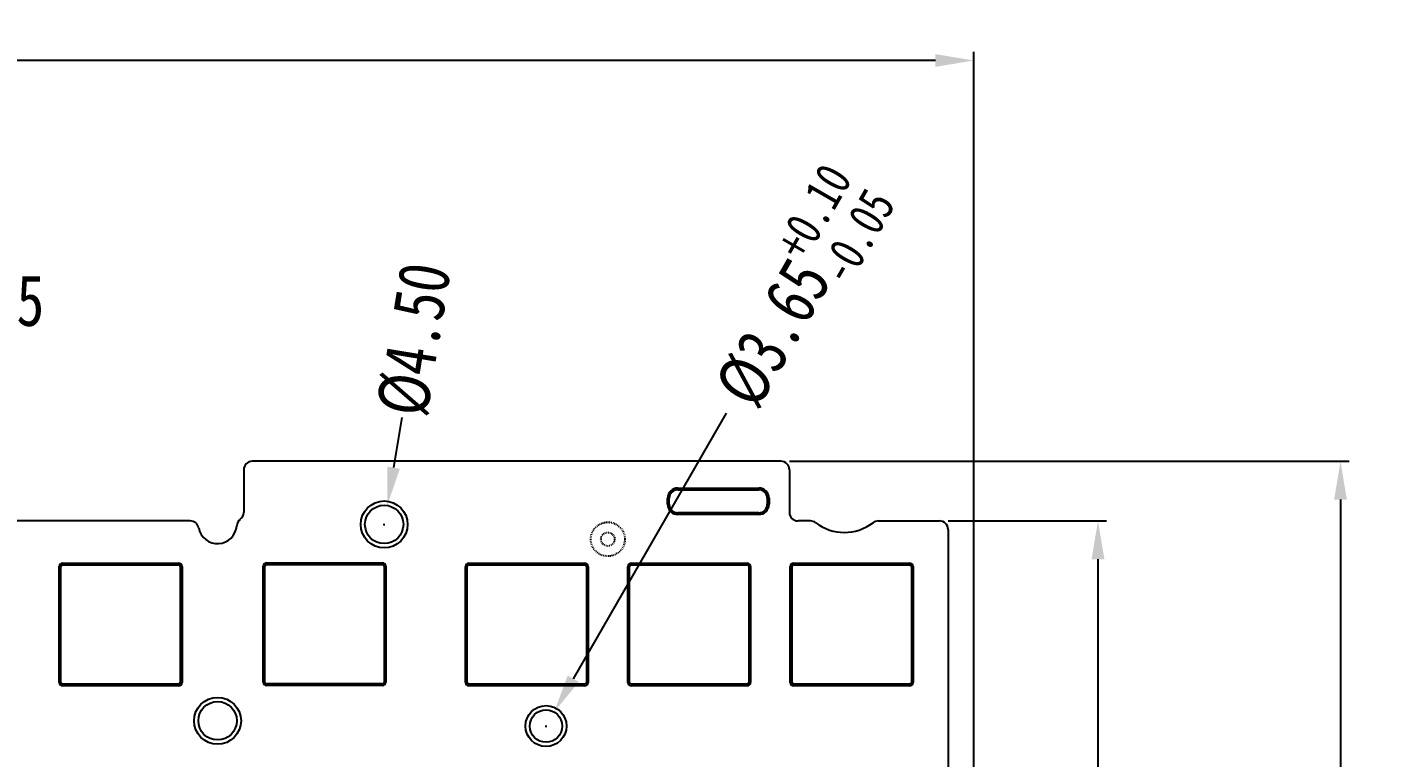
# Model space of a CAD drawing. Header units: inches. Extents: x 2039 to 2506, y 39 to 309.
# Drawn here: x 2347.9 to 2505.9, y 223.6 to 309.2 of the extents above; entities that cross this region are included whole.
import ezdxf

# ---------------------------------------------------------------- set-up
doc = ezdxf.new("R2010")
doc.units = ezdxf.units.IN
doc.header["$LTSCALE"] = 0.909449
doc.header["$MEASUREMENT"] = 0
doc.header["$PDMODE"] = 3
doc.header["$PDSIZE"] = 0.3125
doc.linetypes.add('HIDDEN', pattern=[0.2, 0.1, -0.1])
doc.linetypes.add('PHANTOM', pattern=[0.8, 0.45, -0.05, 0.1, -0.05, 0.1, -0.05])
doc.layers.get('0').update_dxf_attribs({"linetype": 'CONTINUOUS'})
doc.layers.get('Defpoints').update_dxf_attribs({"linetype": 'CONTINUOUS'})
doc.layers.add('DEFAULT_2', color=8, linetype='HIDDEN')
doc.layers.add('DEFAULT_3', color=7, linetype='PHANTOM')
doc.styles.get("Standard").update_dxf_attribs({"font": 'txt', "width": 0.8})
doc.dimstyles.get("Standard").update_dxf_attribs({"dimtxt": 6, "dimasz": 4.5, "dimexe": 1, "dimexo": 1, "dimgap": 0.09, "dimtad": 0, "dimzin": 1, "dimdsep": 46, "dimtxsty": 'Standard', "dimcen": 0.09, "dimclrd": 5, "dimclre": 5, "dimclrt": 1, "dimadec": 0, "dimazin": 0, "dimtp": 0.01, "dimtm": 0.01, "dimtfac": 1, "dimtofl": 0, "dimtmove": 0, "dimatfit": 3, "dimfxl": 1, "dimtolj": 1, "dimtzin": 4, "dimarcsym": 0})

# ---------------------------------------------------------------- blocks, each defined once
blk = doc.blocks.new('*D13')
at = {"layer": 'DEFAULT_3', "color": 3, "linetype": 'ByBlock', "lineweight": -2, "transparency": 16777216}
for p, q in [((2102.23, 159.11), (2102.23, 306.26)), ((2106.73, 305.26), (2170.1, 305.26)), ((2454.43, 305.26), (2207.08, 305.26)), ((2458.93, 159.11), (2458.93, 306.26))]:
    blk.add_line(p, q, dxfattribs=at)
at = {"layer": 'DEFAULT_3', "color": 3, "linetype": 'ByBlock', "transparency": 16777216}
for points in [[(2106.73, 306.01), (2106.73, 304.51), (2102.23, 305.26)], [(2454.43, 304.51), (2454.43, 306.01), (2458.93, 305.26)]]:
    blk.add_solid(points, dxfattribs=at)
at = {"layer": 'Defpoints', "color": 0, "linetype": 'ByBlock', "transparency": 16777216}
for p in [(2458.93, 305.26), (2102.23, 158.11), (2458.93, 158.11)]:
    blk.add_point(p, dxfattribs=at)
at = {"layer": 'DEFAULT_3', "color": 3, "linetype": 'ByBlock', "transparency": 16777216, "insert": (2188.59, 305.26), "char_height": 6, "attachment_point": 5}
blk.add_mtext('356.70%%P0.1', dxfattribs=at)
blk = doc.blocks.new('*D14')
at = {"layer": 'DEFAULT_3', "color": 3, "linetype": 'ByBlock', "lineweight": -2, "transparency": 16777216}
for p, q in [((2455.93, 251.26), (2474.5, 251.26)), ((2473.5, 246.76), (2473.5, 205.43)), ((2473.5, 131.46), (2473.5, 170.05)), ((2455.93, 126.96), (2474.5, 126.96))]:
    blk.add_line(p, q, dxfattribs=at)
at = {"layer": 'DEFAULT_3', "color": 3, "linetype": 'ByBlock', "transparency": 16777216}
for points in [[(2474.25, 246.76), (2472.75, 246.76), (2473.5, 251.26)], [(2472.75, 131.46), (2474.25, 131.46), (2473.5, 126.96)]]:
    blk.add_solid(points, dxfattribs=at)
at = {"layer": 'Defpoints', "color": 0, "linetype": 'ByBlock', "transparency": 16777216}
for p in [(2454.93, 251.26), (2454.93, 126.96), (2473.5, 126.96)]:
    blk.add_point(p, dxfattribs=at)
at = {"layer": 'DEFAULT_3', "color": 3, "linetype": 'ByBlock', "transparency": 16777216, "insert": (2473.5, 187.74), "char_height": 6, "attachment_point": 5, "rotation": 90}
blk.add_mtext('124.30%%P0.1', dxfattribs=at)
blk = doc.blocks.new('*D15')
at = {"layer": 'DEFAULT_3', "color": 3, "linetype": 'ByBlock', "lineweight": -2, "transparency": 16777216}
for p, q in [((2437.33, 258.26), (2502.94, 258.26)), ((2501.94, 253.76), (2501.94, 205.98)), ((2501.94, 125.23), (2501.94, 169.8)), ((2437.33, 120.73), (2502.94, 120.73))]:
    blk.add_line(p, q, dxfattribs=at)
at = {"layer": 'DEFAULT_3', "color": 3, "linetype": 'ByBlock', "transparency": 16777216}
for points in [[(2502.69, 253.76), (2501.19, 253.76), (2501.94, 258.26)], [(2501.19, 125.23), (2502.69, 125.23), (2501.94, 120.73)]]:
    blk.add_solid(points, dxfattribs=at)
at = {"layer": 'Defpoints', "color": 0, "linetype": 'ByBlock', "transparency": 16777216}
for p in [(2436.33, 258.26), (2501.94, 258.26), (2436.33, 120.73)]:
    blk.add_point(p, dxfattribs=at)
at = {"layer": 'DEFAULT_3', "color": 3, "linetype": 'ByBlock', "transparency": 16777216, "insert": (2501.94, 187.89), "char_height": 6, "attachment_point": 5, "rotation": 90}
blk.add_mtext('137.53%%P0.1', dxfattribs=at)
blk = doc.blocks.new('*D35')
at = {"layer": 'DEFAULT_3', "color": 3, "linetype": 'ByBlock', "lineweight": -2, "transparency": 16777216}
for p, q in [((2429.89, 263.88), (2411.97, 232.74)), ((2408.69, 227.19), (2408.87, 227.19)), ((2408.78, 227.1), (2408.78, 227.28))]:
    blk.add_line(p, q, dxfattribs=at)
at = {"layer": 'DEFAULT_3', "color": 3, "linetype": 'ByBlock', "transparency": 16777216}
blk.add_solid([(2411.32, 233.12), (2412.62, 232.37), (2409.72, 228.84)], dxfattribs=at)
at = {"layer": 'Defpoints', "color": 0, "linetype": 'ByBlock', "transparency": 16777216}
for p in [(2409.72, 228.84), (2407.83, 225.55)]:
    blk.add_point(p, dxfattribs=at)
at = {"layer": 'DEFAULT_3', "color": 3, "linetype": 'ByBlock', "transparency": 16777216, "insert": (2438.19, 278.31), "char_height": 6, "attachment_point": 5, "rotation": 60.0841}
blk.add_mtext('\\A1;\\A1;%%C3.65{\\H0.7x;\\S+0.10^ -0.05;}', dxfattribs=at)
blk = doc.blocks.new('*D40')
at = {"layer": 'DEFAULT_3', "color": 3, "linetype": 'ByBlock', "lineweight": -2, "transparency": 16777216}
for p, q in [((2299.43, 255.61), (2299.43, 278.08)), ((2307.73, 255.61), (2307.73, 278.08)), ((2294.93, 277.08), (2290.43, 277.08)), ((2312.23, 277.08), (2316.73, 277.08))]:
    blk.add_line(p, q, dxfattribs=at)
at = {"layer": 'DEFAULT_3', "color": 3, "linetype": 'ByBlock', "transparency": 16777216}
for points in [[(2294.93, 276.33), (2294.93, 277.83), (2299.43, 277.08)], [(2312.23, 277.83), (2312.23, 276.33), (2307.73, 277.08)]]:
    blk.add_solid(points, dxfattribs=at)
at = {"layer": 'Defpoints', "color": 0, "linetype": 'ByBlock', "transparency": 16777216}
for p in [(2307.73, 277.08), (2299.43, 254.61), (2307.73, 254.61)]:
    blk.add_point(p, dxfattribs=at)
at = {"layer": 'DEFAULT_3', "color": 3, "linetype": 'ByBlock', "transparency": 16777216, "insert": (2333.62, 277.08), "char_height": 6, "attachment_point": 5}
blk.add_mtext('\\A1;8.35%%P0.05', dxfattribs=at)
blk = doc.blocks.new('*D41')
at = {"layer": 'DEFAULT_3', "color": 3, "linetype": 'ByBlock', "lineweight": -2, "transparency": 16777216}
for p, q in [((2391.85, 263.38), (2390.89, 257.51)), ((2389.71, 250.84), (2389.89, 250.84)), ((2389.8, 250.75), (2389.8, 250.93))]:
    blk.add_line(p, q, dxfattribs=at)
at = {"layer": 'DEFAULT_3', "color": 3, "linetype": 'ByBlock', "transparency": 16777216}
blk.add_solid([(2390.15, 257.63), (2391.63, 257.38), (2390.16, 253.06)], dxfattribs=at)
at = {"layer": 'Defpoints', "color": 0, "linetype": 'ByBlock', "transparency": 16777216}
for p in [(2390.16, 253.06), (2389.43, 248.62)]:
    blk.add_point(p, dxfattribs=at)
at = {"layer": 'DEFAULT_3', "color": 3, "linetype": 'ByBlock', "transparency": 16777216, "insert": (2393.36, 272.55), "char_height": 6, "attachment_point": 5, "rotation": 80.6896}
blk.add_mtext('\\A1;%%c4.50', dxfattribs=at)

msp = doc.modelspace()

# ---------------------------------------------------------------- linework, layer by layer
at = {"color": 7, "linetype": 'Continuous'}
for p, q in [((2436.327, 258.258), (2374.327, 258.258)), ((2373.327, 257.258), (2373.327, 252.26)), ((2437.327, 257.258), (2437.327, 252.26)), ((2424.227, 255.11), (2433.727, 255.11)), ((2424.227, 255.11), (2424.227, 254.91)), ((2424.227, 254.91), (2433.727, 254.91)), ((2433.727, 255.11), (2433.727, 254.91)), ((2423.027, 253.91), (2423.227, 253.91)), ((2423.027, 253.21), (2423.027, 253.91)), ((2423.027, 253.21), (2423.227, 253.21)), ((2423.227, 253.21), (2423.227, 253.91)), ((2434.927, 253.91), (2434.727, 253.91)), ((2434.727, 253.91), (2434.727, 253.21)), ((2434.927, 253.21), (2434.727, 253.21)), ((2434.927, 253.91), (2434.927, 253.21)), ((2367.062, 251.26), (2337.497, 251.26)), ((2433.727, 252.21), (2424.227, 252.21)), ((2424.227, 252.01), (2424.227, 252.21)), ((2433.727, 252.01), (2424.227, 252.01)), ((2433.727, 252.01), (2433.727, 252.21)), ((2439.791, 251.26), (2438.327, 251.26)), ((2447.73, 251.26), (2454.927, 251.26)), ((2455.927, 250.26), (2455.927, 222.115)), ((2351.693, 245.913), (2351.893, 245.913)), ((2351.693, 232.313), (2351.693, 245.913)), ((2351.893, 232.313), (2351.893, 245.913)), ((2352.093, 246.313), (2365.693, 246.313)), ((2352.093, 246.313), (2352.093, 246.113)), ((2352.093, 246.113), (2365.693, 246.113)), ((2365.693, 246.313), (2365.693, 246.113)), ((2366.093, 245.913), (2365.893, 245.913)), ((2365.893, 245.913), (2365.893, 232.313)), ((2366.093, 245.913), (2366.093, 232.313)), ((2375.6, 245.945), (2375.8, 245.945)), ((2375.6, 232.345), (2375.6, 245.945)), ((2375.8, 232.345), (2375.8, 245.945)), ((2376, 246.345), (2389.6, 246.345)), ((2376, 246.345), (2376, 246.145)), ((2376, 246.145), (2389.6, 246.145)), ((2389.6, 246.345), (2389.6, 246.145)), ((2390, 245.945), (2389.8, 245.945)), ((2389.8, 245.945), (2389.8, 232.345)), ((2390, 245.945), (2390, 232.345)), ((2399.523, 245.913), (2399.323, 245.913)), ((2399.323, 232.313), (2399.323, 245.913)), ((2399.523, 232.313), (2399.523, 245.913)), ((2399.723, 246.313), (2413.323, 246.313)), ((2399.723, 246.313), (2399.723, 246.113)), ((2399.723, 246.113), (2413.323, 246.113)), ((2413.323, 246.113), (2413.323, 246.313)), ((2413.723, 245.913), (2413.523, 245.913)), ((2413.523, 245.913), (2413.523, 232.313)), ((2413.723, 245.913), (2413.723, 232.313)), ((2418.573, 245.913), (2418.373, 245.913)), ((2418.373, 232.313), (2418.373, 245.913)), ((2418.573, 232.313), (2418.573, 245.913)), ((2418.773, 246.313), (2432.373, 246.313)), ((2418.773, 246.313), (2418.773, 246.113)), ((2418.773, 246.113), (2432.373, 246.113)), ((2432.373, 246.113), (2432.373, 246.313)), ((2432.773, 245.913), (2432.573, 245.913)), ((2432.573, 245.913), (2432.573, 232.313)), ((2432.773, 245.913), (2432.773, 232.313)), ((2437.623, 245.913), (2437.423, 245.913)), ((2437.423, 232.313), (2437.423, 245.913)), ((2437.623, 232.313), (2437.623, 245.913)), ((2437.823, 246.313), (2451.423, 246.313)), ((2437.823, 246.313), (2437.823, 246.113)), ((2437.823, 246.113), (2451.423, 246.113)), ((2451.423, 246.113), (2451.423, 246.313)), ((2451.823, 245.913), (2451.623, 245.913)), ((2451.623, 245.913), (2451.623, 232.313)), ((2451.823, 245.913), (2451.823, 232.313)), ((2351.693, 232.313), (2351.893, 232.313)), ((2366.093, 232.313), (2365.893, 232.313)), ((2375.6, 232.345), (2375.8, 232.345)), ((2390, 232.345), (2389.8, 232.345)), ((2399.323, 232.313), (2399.523, 232.313)), ((2413.523, 232.313), (2413.723, 232.313)), ((2418.373, 232.313), (2418.573, 232.313)), ((2432.573, 232.313), (2432.773, 232.313)), ((2437.423, 232.313), (2437.623, 232.313)), ((2451.623, 232.313), (2451.823, 232.313)), ((2365.693, 232.113), (2352.093, 232.113)), ((2352.093, 231.913), (2352.093, 232.113)), ((2365.693, 231.913), (2352.093, 231.913)), ((2365.693, 231.913), (2365.693, 232.113)), ((2389.6, 232.145), (2376, 232.145)), ((2376, 231.945), (2376, 232.145)), ((2389.6, 231.945), (2376, 231.945)), ((2389.6, 231.945), (2389.6, 232.145)), ((2413.323, 232.113), (2399.723, 232.113)), ((2399.723, 232.113), (2399.723, 231.913)), ((2413.323, 231.913), (2399.723, 231.913)), ((2413.323, 231.913), (2413.323, 232.113)), ((2432.373, 232.113), (2418.773, 232.113)), ((2418.773, 232.113), (2418.773, 231.913)), ((2432.373, 231.913), (2418.773, 231.913)), ((2432.373, 231.913), (2432.373, 232.113)), ((2451.423, 232.113), (2437.823, 232.113)), ((2437.823, 232.113), (2437.823, 231.913)), ((2451.423, 231.913), (2437.823, 231.913)), ((2451.423, 231.913), (2451.423, 232.113))]:
    msp.add_line(p, q, dxfattribs=at)
for centre, radius in [((2389.799, 250.845), 2.75), ((2389.799, 250.845), 2.25), ((2370.259, 227.816), 2.75), ((2370.259, 227.816), 2.25), ((2408.776, 227.194), 2.4), ((2408.776, 227.194), 1.9)]:
    msp.add_circle(centre, radius, dxfattribs=at)
for centre, radius, start, end in [((2374.327, 257.258), 1, 90, 180), ((2436.327, 257.258), 1, 0, 90), ((2424.227, 253.91), 1.2, 90, 180), ((2424.227, 253.91), 1, 90, 180), ((2433.727, 253.91), 1.2, 0, 90), ((2433.727, 253.91), 1, 0, 90), ((2424.227, 253.21), 1.2, 180, 270), ((2424.227, 253.21), 1, 180, 270), ((2433.727, 253.21), 1.2, 270, 0), ((2433.727, 253.21), 1, 270, 0), ((2367.062, 250.26), 1, 10.35922, 90), ((2373.502, 250.631), 1, 125.78519, 176.23225), ((2372.327, 252.26), 1, 305.78519, 0), ((2438.327, 252.26), 1, 180, 270), ((2439.791, 250.26), 1, 52.35662, 90), ((2447.73, 250.26), 1, 90, 127.64338), ((2454.927, 250.26), 1, 0, 90), ((2370.259, 250.845), 2.25, 190.35922, 356.23225), ((2443.761, 255.407), 5.5, 232.35662, 307.64338), ((2352.093, 245.913), 0.4, 90, 180), ((2352.093, 245.913), 0.2, 90, 180), ((2365.693, 245.913), 0.4, 0, 90), ((2365.693, 245.913), 0.2, 0, 90), ((2376, 245.945), 0.4, 90, 180), ((2376, 245.945), 0.2, 90, 180), ((2389.6, 245.945), 0.4, 0, 90), ((2389.6, 245.945), 0.2, 0, 90), ((2399.723, 245.913), 0.4, 90.00008, 179.99992), ((2399.723, 245.913), 0.2, 90.00013, 179.99967), ((2413.323, 245.913), 0.4, 0.00008, 89.99992), ((2413.323, 245.913), 0.2, 0, 89.99967), ((2418.773, 245.913), 0.4, 90.00008, 179.99992), ((2418.773, 245.913), 0.2, 90.00013, 179.99967), ((2432.373, 245.913), 0.4, 0.00008, 89.99992), ((2432.373, 245.913), 0.2, 0, 89.99967), ((2437.823, 245.913), 0.4, 90.00008, 179.99992), ((2437.823, 245.913), 0.2, 90.00013, 179.99967), ((2451.423, 245.913), 0.4, 0.00008, 89.99992), ((2451.423, 245.913), 0.2, 0, 89.99967), ((2352.093, 232.313), 0.4, 180, 270), ((2352.093, 232.313), 0.2, 180, 270), ((2365.693, 232.313), 0.4, 270, 0), ((2365.693, 232.313), 0.2, 270, 0), ((2376, 232.345), 0.4, 180, 270), ((2376, 232.345), 0.2, 180, 270), ((2389.6, 232.345), 0.4, 270, 0), ((2389.6, 232.345), 0.2, 270, 0), ((2399.723, 232.313), 0.4, 180.00008, 269.99992), ((2399.723, 232.313), 0.2, 180.00013, 269.99967), ((2413.323, 232.313), 0.4, 270.00008, 359.99992), ((2413.323, 232.313), 0.2, 270.00013, 0), ((2418.773, 232.313), 0.4, 180.00008, 269.99992), ((2418.773, 232.313), 0.2, 180.00013, 269.99967), ((2432.373, 232.313), 0.4, 270.00008, 359.99992), ((2432.373, 232.313), 0.2, 270.00013, 0), ((2437.823, 232.313), 0.4, 180.00008, 269.99992), ((2437.823, 232.313), 0.2, 180.00013, 269.99967), ((2451.423, 232.313), 0.4, 270.00008, 359.99992), ((2451.423, 232.313), 0.2, 270.00013, 0)]:
    msp.add_arc(centre, radius, start, end, dxfattribs=at)
at = {"layer": 'DEFAULT_2', "color": 8, "linetype": 'HIDDEN'}
for p, q in [((2414.54, 250.806), (2414.542, 250.807)), ((2414.613, 247.359), (2414.611, 247.361))]:
    msp.add_line(p, q, dxfattribs=at)
for radius in [2, 0.8]:
    msp.add_circle((2416.023, 249.113), radius, dxfattribs=at)

# ---------------------------------------------------------------- dimensions: what is measured, and where the dimension line sits
at = {"layer": 'DEFAULT_3', "linetype": 'ByBlock'}
dim = msp.add_linear_dim(base=(2458.927, 305.26), p1=(2102.227, 158.115), p2=(2458.927, 158.115), text='<>%%P0.1', dimstyle='Standard', override={"dimclrd": 3, "dimclre": 3, "dimclrt": 3, "dimtfillclr": 256}, dxfattribs=at)
dim.commit()
dim.dimension.update_dxf_attribs({"geometry": '*D13', "text_midpoint": (2188.595, 305.26), "dimtype": 160})
dim = msp.add_diameter_dim_2p(p1=(2407.829, 225.547), p2=(2409.724, 228.841), text='\\A1;%%C3.65{\\H0.7x;\\S+0.10^ -0.05;}', dimstyle='Standard', override={"dimclrd": 3, "dimclre": 3, "dimclrt": 3}, dxfattribs=at)
dim.commit()
dim.dimension.update_dxf_attribs({"geometry": '*D35', "text_midpoint": (2438.191, 278.315), "dimtype": 163})
dim = msp.add_diameter_dim_2p(p1=(2389.435, 248.624), p2=(2390.163, 253.065), dimstyle='Standard', override={"dimclrd": 3, "dimclre": 3, "dimclrt": 3}, dxfattribs=at)
dim.commit()
dim.dimension.update_dxf_attribs({"geometry": '*D41', "text_midpoint": (2393.356, 272.545), "dimtype": 163})
dim = msp.add_linear_dim(base=(2307.727, 277.076), p1=(2299.427, 254.61), p2=(2307.727, 254.61), text='8.35%%P0.05', dimstyle='Standard', override={"dimclrd": 3, "dimclre": 3, "dimclrt": 3}, dxfattribs=at)
dim.commit()
dim.dimension.update_dxf_attribs({"geometry": '*D40', "text_midpoint": (2333.617, 277.076)})
for base, p1, p2, picture, middle in [((2501.938, 258.258), (2436.327, 120.73), (2436.327, 258.258), '*D15', (2501.938, 187.893)), ((2473.499, 126.962), (2454.927, 251.26), (2454.927, 126.962), '*D14', (2473.499, 187.742))]:
    dim = msp.add_linear_dim(base=base, p1=p1, p2=p2, angle=90, text='<>%%P0.1', dimstyle='Standard', override={"dimclrd": 3, "dimclre": 3, "dimclrt": 3, "dimtfillclr": 256}, dxfattribs=at)
    dim.commit()
    dim.dimension.update_dxf_attribs({"geometry": picture, "text_midpoint": middle, "dimtype": 160})

doc.saveas('drawing.dxf')
